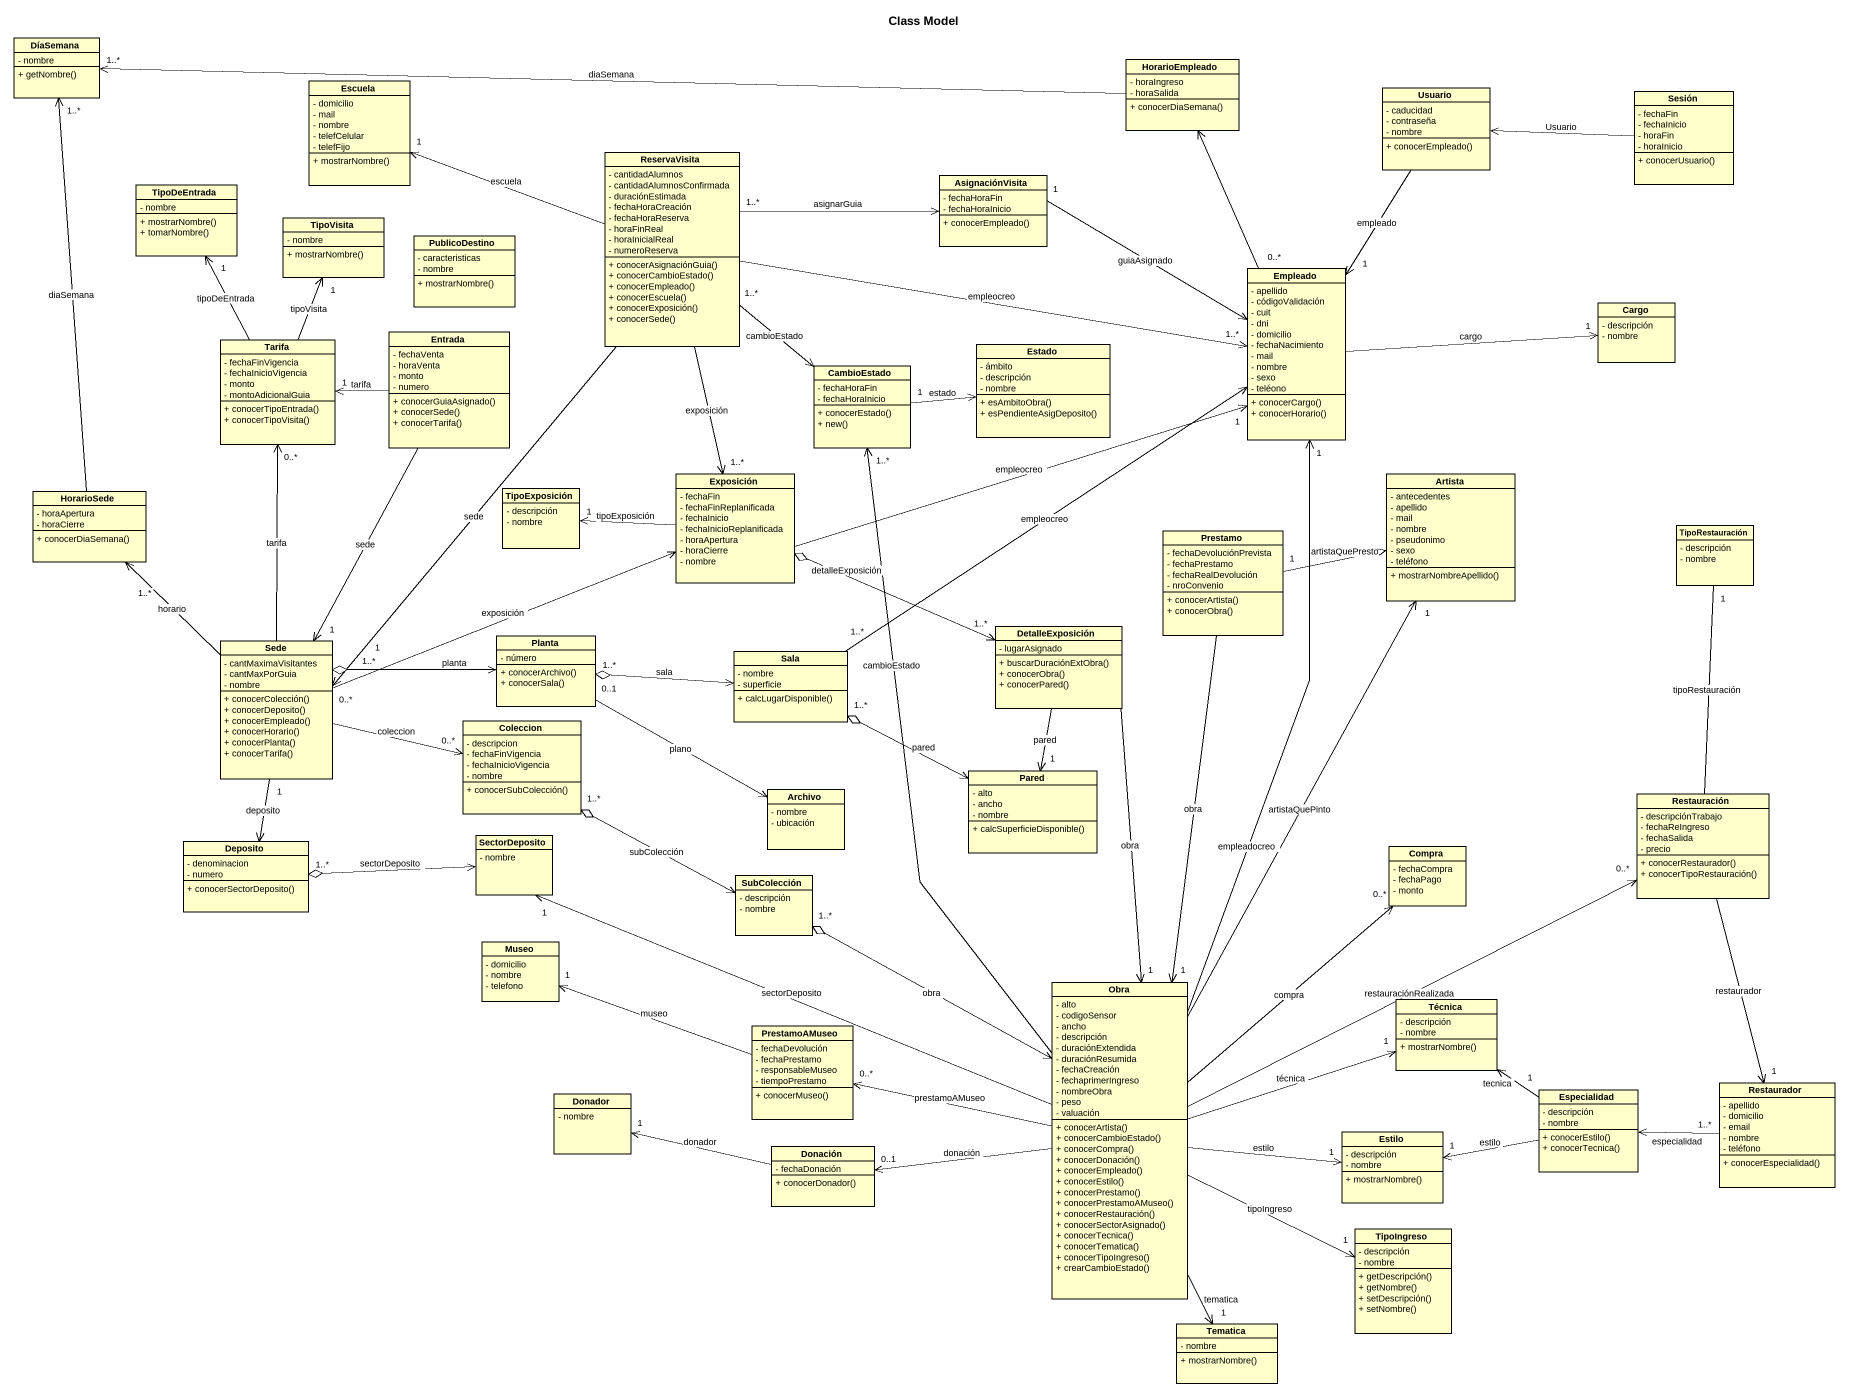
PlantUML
@startuml
title Class Model
hide circle
hide empty members
skinparam classAttributeIconSize 0
class DíaSemana {
  - nombre
  + getNombre()
}
class Escuela {
  - domicilio
  - mail
  - nombre
  - telefCelular
  - telefFijo
  + mostrarNombre()
}
class HorarioEmpleado {
  - horaIngreso
  - horaSalida
  + conocerDiaSemana()
}
class Usuario {
  - caducidad
  - contraseña
  - nombre
  + conocerEmpleado()
}
class Sesión {
  - fechaFin
  - fechaInicio
  - horaFin
  - horaInicio
  + conocerUsuario()
}
class ReservaVisita {
  - cantidadAlumnos
  - cantidadAlumnosConfirmada
  - duraciónEstimada
  - fechaHoraCreación
  - fechaHoraReserva
  - horaFinReal
  - horaInicialReal
  - numeroReserva
  + conocerAsignaciónGuia()
  + conocerCambioEstado()
  + conocerEmpleado()
  + conocerEscuela()
  + conocerExposición()
  + conocerSede()
}
class TipoDeEntrada {
  - nombre
  + mostrarNombre()
  + tomarNombre()
}
class AsignaciónVisita {
  - fechaHoraFin
  - fechaHoraInicio
  + conocerEmpleado()
}
class TipoVisita {
  - nombre
  + mostrarNombre()
}
class PublicoDestino {
  - caracteristicas
  - nombre
  + mostrarNombre()
}
class Empleado {
  - apellido
  - códigoValidación
  - cuit
  - dni
  - domicilio
  - fechaNacimiento
  - mail
  - nombre
  - sexo
  - teléono
  + conocerCargo()
  + conocerHorario()
}
class Cargo {
  - descripción
  - nombre
}
class Tarifa {
  - fechaFinVigencia
  - fechaInicioVigencia
  - monto
  - montoAdicionalGuia
  + conocerTipoEntrada()
  + conocerTipoVisita()
}
class Entrada {
  - fechaVenta
  - horaVenta
  - monto
  - numero
  + conocerGuiaAsignado()
  + conocerSede()
  + conocerTarifa()
}
class Estado {
  - ámbito
  - descripción
  - nombre
  + esAmbitoObra()
  + esPendienteAsigDeposito()
}
class CambioEstado {
  - fechaHoraFin
  - fechaHoraInicio
  + conocerEstado()
  + new()
}
class Exposición {
  - fechaFin
  - fechaFinReplanificada
  - fechaInicio
  - fechaInicioReplanificada
  - horaApertura
  - horaCierre
  - nombre
}
class Artista {
  - antecedentes
  - apellido
  - mail
  - nombre
  - pseudonimo
  - sexo
  - teléfono
  + mostrarNombreApellido()
}
class HorarioSede {
  - horaApertura
  - horaCierre
  + conocerDiaSemana()
}
class TipoExposición {
  - descripción
  - nombre
}
class Prestamo {
  - fechaDevoluciónPrevista
  - fechaPrestamo
  - fechaRealDevolución
  - nroConvenio
  + conocerArtista()
  + conocerObra()
}
class TipoRestauración {
  - descripción
  - nombre
}
class DetalleExposición {
  - lugarAsignado
  + buscarDuraciónExtObra()
  + conocerObra()
  + conocerPared()
}
class Sede {
  - cantMaximaVisitantes
  - cantMaxPorGuia
  - nombre
  + conocerColección()
  + conocerDeposito()
  + conocerEmpleado()
  + conocerHorario()
  + conocerPlanta()
  + conocerTarifa()
}
class Planta {
  - número
  + conocerArchivo()
  + conocerSala()
}
class Sala {
  - nombre
  - superficie
  + calcLugarDisponible()
}
class Coleccion {
  - descripcion
  - fechaFinVigencia
  - fechaInicioVigencia
  - nombre
  + conocerSubColección()
}
class Pared {
  - alto
  - ancho
  - nombre
  + calcSuperficieDisponible()
}
class Archivo {
  - nombre
  - ubicación
}
class Restauración {
  - descripciónTrabajo
  - fechaReIngreso
  - fechaSalida
  - precio
  + conocerRestaurador()
  + conocerTipoRestauración()
}
class Deposito {
  - denominacion
  - numero
  + conocerSectorDeposito()
}
class SectorDeposito {
  - nombre
}
class Compra {
  - fechaCompra
  - fechaPago
  - monto
}
class SubColección {
  - descripción
  - nombre
}
class Museo {
  - domicilio
  - nombre
  - telefono
}
class Obra {
  - alto
  - codigoSensor
  - ancho
  - descripción
  - duraciónExtendida
  - duraciónResumida
  - fechaCreación
  - fechaprimerIngreso
  - nombreObra
  - peso
  - valuación
  + conocerArtista()
  + conocerCambioEstado()
  + conocerCompra()
  + conocerDonación()
  + conocerEmpleado()
  + conocerEstilo()
  + conocerPrestamo()
  + conocerPrestamoAMuseo()
  + conocerRestauración()
  + conocerSectorAsignado()
  + conocerTecnica()
  + conocerTematica()
  + conocerTipoIngreso()
  + crearCambioEstado()
}
class Técnica {
  - descripción
  - nombre
  + mostrarNombre()
}
class PrestamoAMuseo {
  - fechaDevolución
  - fechaPrestamo
  - responsableMuseo
  - tiempoPrestamo
  + conocerMuseo()
}
class Donador {
  - nombre
}
class Especialidad {
  - descripción
  - nombre
  + conocerEstilo()
  + conocerTecnica()
}
class Restaurador {
  - apellido
  - domicilio
  - email
  - nombre
  - teléfono
  + conocerEspecialidad()
}
class Estilo {
  - descripción
  - nombre
  + mostrarNombre()
}
class Donación {
  - fechaDonación
  + conocerDonador()
}
class TipoIngreso {
  - descripción
  - nombre
  + getDescripción()
  + getNombre()
  + setDescripción()
  + setNombre()
}
class Tematica {
  - nombre
  + mostrarNombre()
}
HorarioEmpleado -left-> "1..*" DíaSemana : diaSemana
Usuario --> "1" Empleado : empleado
Sesión -left-> Usuario : Usuario
ReservaVisita -left-> "1" Escuela : escuela
ReservaVisita "1..*" -right-> AsignaciónVisita : asignarGuia
ReservaVisita -right-> "1..*" Empleado : empleocreo
ReservaVisita "1..*" --> CambioEstado : cambioEstado
ReservaVisita --> "1..*" Exposición : exposición
ReservaVisita --> "1" Sede : sede
AsignaciónVisita "1" -right-> Empleado : guiaAsignado
Empleado "0..*" -up-> HorarioEmpleado
Empleado -right-> "1" Cargo : cargo
Tarifa -up-> "1" TipoDeEntrada : tipoDeEntrada
Tarifa -up-> "1" TipoVisita : tipoVisita
Entrada -left-> "1" Tarifa : tarifa
Entrada --> "1" Sede : sede
CambioEstado "1" -right-> Estado : estado
Exposición -right-> "1" Empleado : empleocreo
Exposición -left-> "1" TipoExposición : tipoExposición
HorarioSede -up-> "1..*" DíaSemana : diaSemana
Prestamo "1" -right-> Artista : artistaQuePresto
Prestamo --> "1" Obra : obra
DetalleExposición "1..*" <-left-o Exposición : detalleExposición
DetalleExposición --> "1" Pared : pared
DetalleExposición --> "1" Obra : obra
Sede -up-> "0..*" Tarifa : tarifa
Sede "0..*" -right-> Exposición : exposición
Sede -up-> "1..*" HorarioSede : horario
Sede -right-> "0..*" Coleccion : coleccion
Sede "1" --> Deposito : deposito
Planta <-left-o "1..*" Sede : planta
Planta "0..1" -right-> Archivo : plano
Sala "1..*" -up-> Empleado : empleocreo
Sala <-left-o "1..*" Planta : sala
Pared <-left-o "1..*" Sala : pared
Restauración -up- "1" TipoRestauración : tipoRestauración
Restauración --> "1" Restaurador : restaurador
SectorDeposito <-left-o "1..*" Deposito : sectorDeposito
SubColección <-left-o "1..*" Coleccion : subColección
Obra -up-> "1" Empleado : empleadocreo
Obra -up-> "1..*" CambioEstado : cambioEstado
Obra -up-> "1" Artista : artistaQuePinto
Obra -right-> "0..*" Restauración : restauraciónRealizada
Obra -left-> "1" SectorDeposito : sectorDeposito
Obra -up-> "0..*" Compra : compra
Obra <-up-o "1..*" SubColección : obra
Obra -right-> "1" Técnica : técnica
Obra -left-> "0..*" PrestamoAMuseo : prestamoAMuseo
Obra -right-> "1" Estilo : estilo
Obra -left-> "0..1" Donación : donación
Obra -right-> "1" TipoIngreso : tipoIngreso
Obra --> "1" Tematica : tematica
PrestamoAMuseo -left-> "1" Museo : museo
Especialidad "1" -up-> Técnica : tecnica
Especialidad -left-> "1" Estilo : estilo
Restaurador "1..*" -left-> Especialidad : especialidad
Donación -left-> "1" Donador : donador
@enduml
